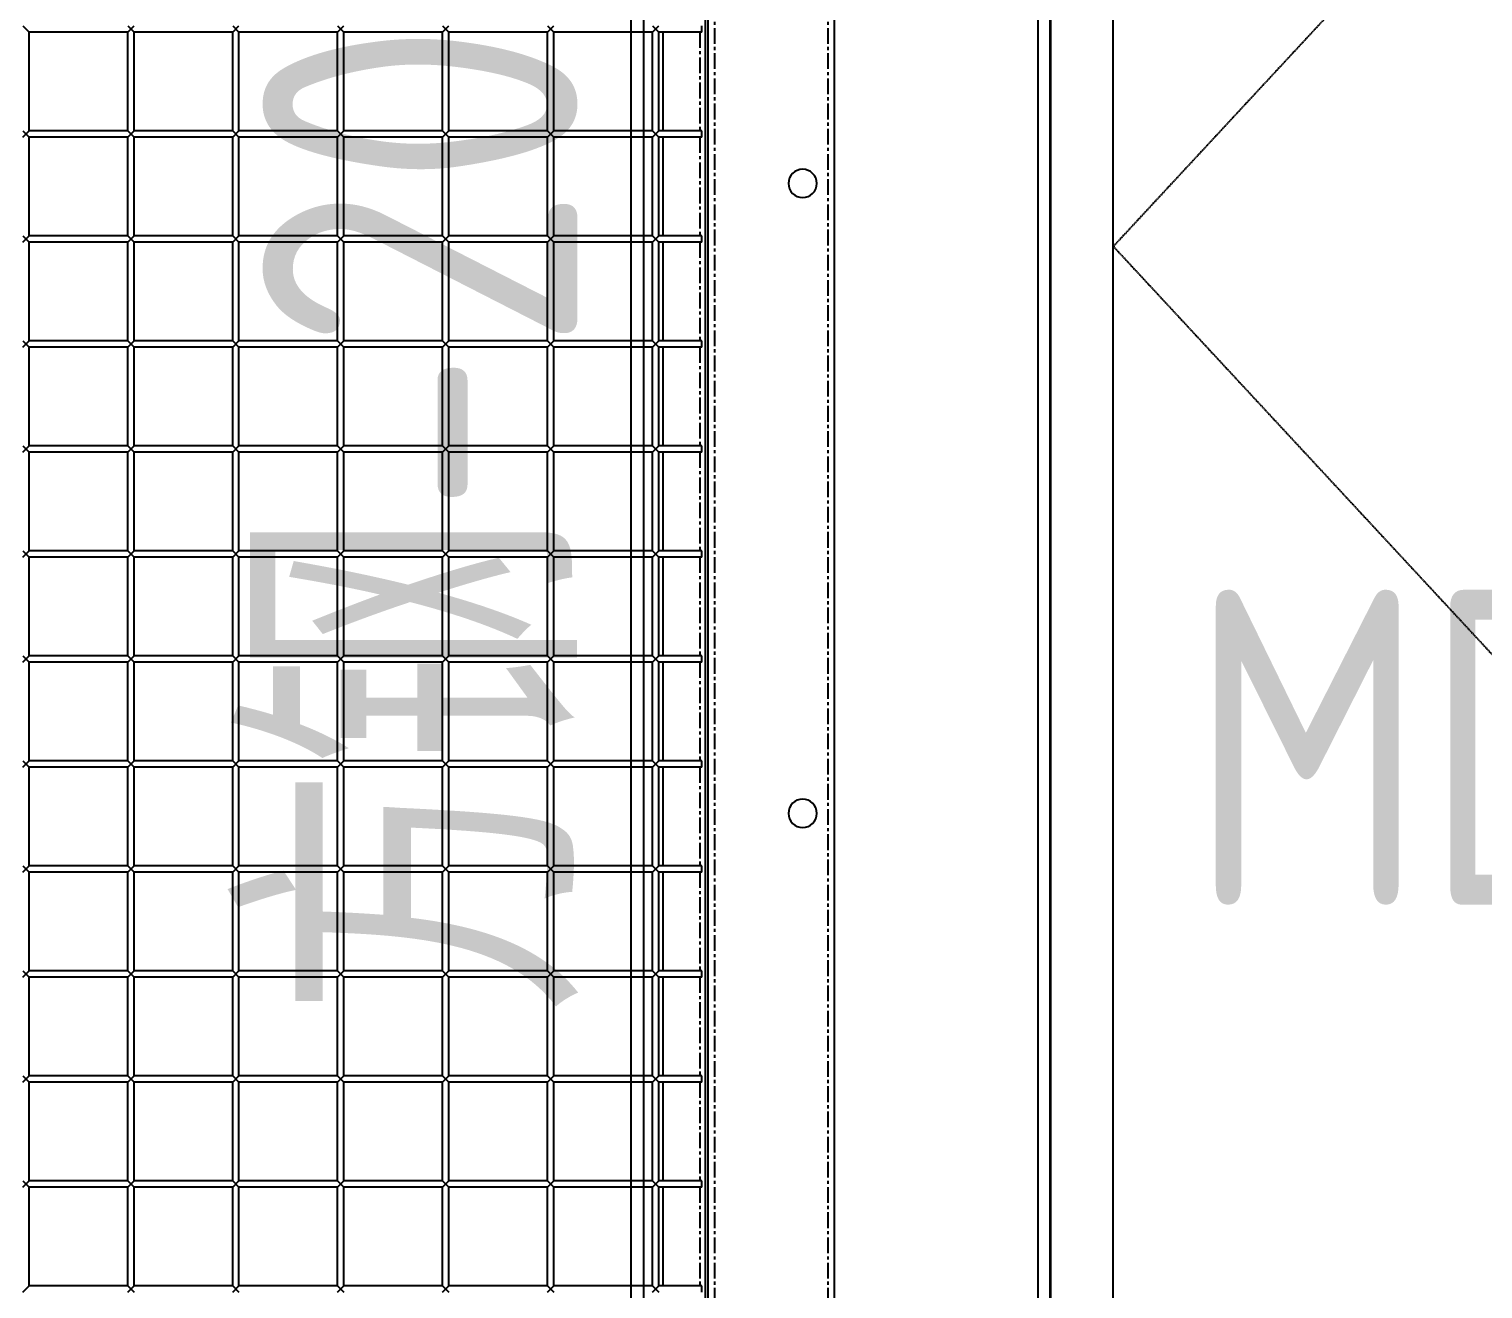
# Model space of a CAD drawing. Header units: millimetres. Extents: x -198529 to 244266, y -64 to 158464.
# Drawn here: x -163282 to -162590, y 107524 to 108124 of the extents above; entities that cross this region are included whole.
import ezdxf

# ---------------------------------------------------------------- set-up
doc = ezdxf.new("R2010")
doc.units = ezdxf.units.MM
for name, pattern in [('CENTER', [12, 7.5, -1.5, 1.5, -1.5]), ('HIDDEN2', [4.7625, 3.175, -1.5875]), ('X-AST-SEC-03-00-KCEIL-002-PH2$0$HIDDEN', [0.375, 0.25, -0.125])]:
    doc.linetypes.add(name, pattern=pattern)
for name, color, linetype in [('0-DCC', 30, 'Continuous'), ('0-DCC-STRUC-T', 4, 'Continuous'), ('K-CEIL-DCC-RACK', 10, 'Continuous'), ('K-CEIL-DIV-DOOR_Phase 2', 10, 'Continuous')]:
    doc.layers.add(name, color=color, linetype=linetype)
doc.styles.add('EDRI-COM', font='tssdeng.shx', dxfattribs={"width": 0.8, "bigfont": 'hztxt.shx'})

# ---------------------------------------------------------------- blocks, each defined once
blk = doc.blocks.new('DCC2850x1800(右)')
at = {"color": 0, "linetype": 'Continuous'}
for p, q in [((62906, -72678.48), (62906, -74478.48)), ((62966, -74478.48), (62966, -72678.48)), ((62967.5, -72730.88), (62967.5, -74426.08)), ((62969, -73256.48), (62969, -73253.48)), ((62992.5, -73256.48), (62989.5, -73253.48)), ((62992.5, -73253.48), (62989.5, -73256.48)), ((63042.5, -73256.48), (63039.5, -73253.48)), ((63042.5, -73253.48), (63039.5, -73256.48)), ((63092.5, -73256.48), (63089.5, -73253.48)), ((63092.5, -73253.48), (63089.5, -73256.48)), ((63142.5, -73256.48), (63139.5, -73253.48)), ((63142.5, -73253.48), (63139.5, -73256.48)), ((63192.5, -73256.48), (63189.5, -73253.48)), ((63192.5, -73253.48), (63189.5, -73256.48)), ((63242.5, -73256.48), (63239.5, -73253.48)), ((63242.5, -73253.48), (63239.5, -73256.48)), ((63292.5, -73253.48), (63289.5, -73256.48)), ((62969, -73256.48), (62989.5, -73256.48)), ((62987.5, -73303.48), (62987.5, -73256.48)), ((62989.5, -73303.48), (62989.5, -73256.48)), ((62992.5, -73303.48), (62992.5, -73256.48)), ((62992.5, -73256.48), (63039.5, -73256.48)), ((63039.5, -73303.48), (63039.5, -73256.48)), ((63042.5, -73256.48), (63089.5, -73256.48)), ((63042.5, -73303.48), (63042.5, -73256.48)), ((63089.5, -73303.48), (63089.5, -73256.48)), ((63092.5, -73256.48), (63139.5, -73256.48)), ((63092.5, -73303.48), (63092.5, -73256.48)), ((63139.5, -73303.48), (63139.5, -73256.48)), ((63142.5, -73256.48), (63189.5, -73256.48)), ((63142.5, -73303.48), (63142.5, -73256.48)), ((63189.5, -73303.48), (63189.5, -73256.48)), ((63192.5, -73256.48), (63239.5, -73256.48)), ((63192.5, -73303.48), (63192.5, -73256.48)), ((63239.5, -73303.48), (63239.5, -73256.48)), ((63242.5, -73256.48), (63289.5, -73256.48)), ((63242.5, -73303.48), (63242.5, -73256.48)), ((63289.5, -73303.48), (63289.5, -73256.48)), ((62969, -73303.48), (62989.5, -73303.48)), ((62969, -73306.48), (62969, -73303.48)), ((62969, -73306.48), (62989.5, -73306.48)), ((62987.5, -73353.48), (62987.5, -73306.48)), ((62992.5, -73306.48), (62989.5, -73303.48)), ((62992.5, -73303.48), (62989.5, -73306.48)), ((62989.5, -73353.48), (62989.5, -73306.48)), ((62992.5, -73303.48), (63039.5, -73303.48)), ((62992.5, -73353.48), (62992.5, -73306.48)), ((62992.5, -73306.48), (63039.5, -73306.48)), ((63042.5, -73306.48), (63039.5, -73303.48)), ((63042.5, -73303.48), (63039.5, -73306.48)), ((63039.5, -73353.48), (63039.5, -73306.48)), ((63042.5, -73303.48), (63089.5, -73303.48)), ((63042.5, -73306.48), (63089.5, -73306.48)), ((63042.5, -73353.48), (63042.5, -73306.48)), ((63092.5, -73306.48), (63089.5, -73303.48)), ((63092.5, -73303.48), (63089.5, -73306.48)), ((63089.5, -73353.48), (63089.5, -73306.48)), ((63092.5, -73303.48), (63139.5, -73303.48)), ((63092.5, -73306.48), (63139.5, -73306.48)), ((63092.5, -73353.48), (63092.5, -73306.48)), ((63142.5, -73306.48), (63139.5, -73303.48)), ((63142.5, -73303.48), (63139.5, -73306.48)), ((63139.5, -73353.48), (63139.5, -73306.48)), ((63142.5, -73303.48), (63189.5, -73303.48)), ((63142.5, -73306.48), (63189.5, -73306.48)), ((63142.5, -73353.48), (63142.5, -73306.48)), ((63192.5, -73306.48), (63189.5, -73303.48)), ((63192.5, -73303.48), (63189.5, -73306.48)), ((63189.5, -73353.48), (63189.5, -73306.48)), ((63192.5, -73303.48), (63239.5, -73303.48)), ((63192.5, -73306.48), (63239.5, -73306.48)), ((63192.5, -73353.48), (63192.5, -73306.48)), ((63242.5, -73306.48), (63239.5, -73303.48)), ((63242.5, -73303.48), (63239.5, -73306.48)), ((63239.5, -73353.48), (63239.5, -73306.48)), ((63242.5, -73303.48), (63289.5, -73303.48)), ((63242.5, -73306.48), (63289.5, -73306.48)), ((63242.5, -73353.48), (63242.5, -73306.48)), ((63292.5, -73306.48), (63289.5, -73303.48)), ((63292.5, -73303.48), (63289.5, -73306.48)), ((63289.5, -73353.48), (63289.5, -73306.48)), ((62969, -73353.48), (62989.5, -73353.48)), ((62969, -73356.48), (62969, -73353.48)), ((62969, -73356.48), (62989.5, -73356.48)), ((62987.5, -73403.48), (62987.5, -73356.48)), ((62992.5, -73356.48), (62989.5, -73353.48)), ((62992.5, -73353.48), (62989.5, -73356.48)), ((62989.5, -73403.48), (62989.5, -73356.48)), ((62992.5, -73353.48), (63039.5, -73353.48)), ((62992.5, -73403.48), (62992.5, -73356.48)), ((62992.5, -73356.48), (63039.5, -73356.48)), ((63042.5, -73356.48), (63039.5, -73353.48)), ((63042.5, -73353.48), (63039.5, -73356.48)), ((63039.5, -73403.48), (63039.5, -73356.48)), ((63042.5, -73353.48), (63089.5, -73353.48)), ((63042.5, -73356.48), (63089.5, -73356.48)), ((63042.5, -73403.48), (63042.5, -73356.48)), ((63092.5, -73356.48), (63089.5, -73353.48)), ((63092.5, -73353.48), (63089.5, -73356.48)), ((63089.5, -73403.48), (63089.5, -73356.48)), ((63092.5, -73353.48), (63139.5, -73353.48)), ((63092.5, -73356.48), (63139.5, -73356.48)), ((63092.5, -73403.48), (63092.5, -73356.48)), ((63142.5, -73356.48), (63139.5, -73353.48)), ((63142.5, -73353.48), (63139.5, -73356.48)), ((63139.5, -73403.48), (63139.5, -73356.48)), ((63142.5, -73353.48), (63189.5, -73353.48)), ((63142.5, -73356.48), (63189.5, -73356.48)), ((63142.5, -73403.48), (63142.5, -73356.48)), ((63192.5, -73353.48), (63189.5, -73356.48)), ((63192.5, -73356.48), (63189.5, -73353.48)), ((63189.5, -73403.48), (63189.5, -73356.48)), ((63192.5, -73353.48), (63239.5, -73353.48)), ((63192.5, -73356.48), (63239.5, -73356.48)), ((63192.5, -73403.48), (63192.5, -73356.48)), ((63242.5, -73356.48), (63239.5, -73353.48)), ((63242.5, -73353.48), (63239.5, -73356.48)), ((63239.5, -73403.48), (63239.5, -73356.48)), ((63242.5, -73353.48), (63289.5, -73353.48)), ((63242.5, -73356.48), (63289.5, -73356.48)), ((63242.5, -73403.48), (63242.5, -73356.48)), ((63292.5, -73356.48), (63289.5, -73353.48)), ((63292.5, -73353.48), (63289.5, -73356.48)), ((63289.5, -73403.48), (63289.5, -73356.48)), ((62969, -73403.48), (62989.5, -73403.48)), ((62969, -73406.48), (62969, -73403.48)), ((62992.5, -73403.48), (62989.5, -73406.48)), ((62992.5, -73406.48), (62989.5, -73403.48)), ((62992.5, -73403.48), (63039.5, -73403.48)), ((63042.5, -73403.48), (63039.5, -73406.48)), ((63042.5, -73406.48), (63039.5, -73403.48)), ((63042.5, -73403.48), (63089.5, -73403.48)), ((63092.5, -73406.48), (63089.5, -73403.48)), ((63092.5, -73403.48), (63089.5, -73406.48)), ((63092.5, -73403.48), (63139.5, -73403.48)), ((63142.5, -73403.48), (63139.5, -73406.48)), ((63142.5, -73406.48), (63139.5, -73403.48)), ((63142.5, -73403.48), (63189.5, -73403.48)), ((63192.5, -73403.48), (63189.5, -73406.48)), ((63192.5, -73406.48), (63189.5, -73403.48)), ((63192.5, -73403.48), (63239.5, -73403.48)), ((63242.5, -73403.48), (63239.5, -73406.48)), ((63242.5, -73406.48), (63239.5, -73403.48)), ((63242.5, -73403.48), (63289.5, -73403.48)), ((63292.5, -73406.48), (63289.5, -73403.48)), ((63292.5, -73403.48), (63289.5, -73406.48)), ((62969, -73406.48), (62989.5, -73406.48)), ((62987.5, -73453.48), (62987.5, -73406.48)), ((62989.5, -73453.48), (62989.5, -73406.48)), ((62992.5, -73453.48), (62992.5, -73406.48)), ((62992.5, -73406.48), (63039.5, -73406.48)), ((63039.5, -73453.48), (63039.5, -73406.48)), ((63042.5, -73406.48), (63089.5, -73406.48)), ((63042.5, -73453.48), (63042.5, -73406.48)), ((63089.5, -73453.48), (63089.5, -73406.48)), ((63092.5, -73406.48), (63139.5, -73406.48)), ((63092.5, -73453.48), (63092.5, -73406.48)), ((63139.5, -73453.48), (63139.5, -73406.48)), ((63142.5, -73406.48), (63189.5, -73406.48)), ((63142.5, -73453.48), (63142.5, -73406.48)), ((63189.5, -73453.48), (63189.5, -73406.48)), ((63192.5, -73406.48), (63239.5, -73406.48)), ((63192.5, -73453.48), (63192.5, -73406.48)), ((63239.5, -73453.48), (63239.5, -73406.48)), ((63242.5, -73406.48), (63289.5, -73406.48)), ((63242.5, -73453.48), (63242.5, -73406.48)), ((63289.5, -73453.48), (63289.5, -73406.48)), ((62969, -73453.48), (62989.5, -73453.48)), ((62969, -73456.48), (62969, -73453.48)), ((62992.5, -73453.48), (62989.5, -73456.48)), ((62992.5, -73456.48), (62989.5, -73453.48)), ((62992.5, -73453.48), (63039.5, -73453.48)), ((63042.5, -73453.48), (63039.5, -73456.48)), ((63042.5, -73456.48), (63039.5, -73453.48)), ((63042.5, -73453.48), (63089.5, -73453.48)), ((63092.5, -73453.48), (63089.5, -73456.48)), ((63092.5, -73456.48), (63089.5, -73453.48)), ((63092.5, -73453.48), (63139.5, -73453.48)), ((63142.5, -73453.48), (63139.5, -73456.48)), ((63142.5, -73456.48), (63139.5, -73453.48)), ((63142.5, -73453.48), (63189.5, -73453.48)), ((63192.5, -73453.48), (63189.5, -73456.48)), ((63192.5, -73456.48), (63189.5, -73453.48)), ((63192.5, -73453.48), (63239.5, -73453.48)), ((63242.5, -73453.48), (63239.5, -73456.48)), ((63242.5, -73456.48), (63239.5, -73453.48)), ((63242.5, -73453.48), (63289.5, -73453.48)), ((63292.5, -73453.48), (63289.5, -73456.48)), ((63292.5, -73456.48), (63289.5, -73453.48)), ((62969, -73456.48), (62989.5, -73456.48)), ((62987.5, -73503.48), (62987.5, -73456.48)), ((62989.5, -73503.48), (62989.5, -73456.48)), ((62992.5, -73503.48), (62992.5, -73456.48)), ((62992.5, -73456.48), (63039.5, -73456.48)), ((63039.5, -73503.48), (63039.5, -73456.48)), ((63042.5, -73456.48), (63089.5, -73456.48)), ((63042.5, -73503.48), (63042.5, -73456.48)), ((63089.5, -73503.48), (63089.5, -73456.48)), ((63092.5, -73456.48), (63139.5, -73456.48)), ((63092.5, -73503.48), (63092.5, -73456.48)), ((63139.5, -73503.48), (63139.5, -73456.48)), ((63142.5, -73456.48), (63189.5, -73456.48)), ((63142.5, -73503.48), (63142.5, -73456.48)), ((63189.5, -73503.48), (63189.5, -73456.48)), ((63192.5, -73456.48), (63239.5, -73456.48)), ((63192.5, -73503.48), (63192.5, -73456.48)), ((63239.5, -73503.48), (63239.5, -73456.48)), ((63242.5, -73456.48), (63289.5, -73456.48)), ((63242.5, -73503.48), (63242.5, -73456.48)), ((63289.5, -73503.48), (63289.5, -73456.48)), ((62969, -73503.48), (62989.5, -73503.48)), ((62969, -73506.48), (62969, -73503.48)), ((62969, -73506.48), (62989.5, -73506.48)), ((62987.5, -73553.48), (62987.5, -73506.48)), ((62992.5, -73503.48), (62989.5, -73506.48)), ((62992.5, -73506.48), (62989.5, -73503.48)), ((62989.5, -73553.48), (62989.5, -73506.48)), ((62992.5, -73503.48), (63039.5, -73503.48)), ((62992.5, -73553.48), (62992.5, -73506.48)), ((62992.5, -73506.48), (63039.5, -73506.48)), ((63042.5, -73503.48), (63039.5, -73506.48)), ((63042.5, -73506.48), (63039.5, -73503.48)), ((63039.5, -73553.48), (63039.5, -73506.48)), ((63042.5, -73503.48), (63089.5, -73503.48)), ((63042.5, -73506.48), (63089.5, -73506.48)), ((63042.5, -73553.48), (63042.5, -73506.48)), ((63092.5, -73503.48), (63089.5, -73506.48)), ((63092.5, -73506.48), (63089.5, -73503.48)), ((63089.5, -73553.48), (63089.5, -73506.48)), ((63092.5, -73503.48), (63139.5, -73503.48)), ((63092.5, -73506.48), (63139.5, -73506.48)), ((63092.5, -73553.48), (63092.5, -73506.48)), ((63142.5, -73503.48), (63139.5, -73506.48)), ((63142.5, -73506.48), (63139.5, -73503.48)), ((63139.5, -73553.48), (63139.5, -73506.48)), ((63142.5, -73503.48), (63189.5, -73503.48)), ((63142.5, -73506.48), (63189.5, -73506.48)), ((63142.5, -73553.48), (63142.5, -73506.48)), ((63192.5, -73503.48), (63189.5, -73506.48)), ((63192.5, -73506.48), (63189.5, -73503.48)), ((63189.5, -73553.48), (63189.5, -73506.48)), ((63192.5, -73503.48), (63239.5, -73503.48)), ((63192.5, -73506.48), (63239.5, -73506.48)), ((63192.5, -73553.48), (63192.5, -73506.48)), ((63242.5, -73503.48), (63239.5, -73506.48)), ((63242.5, -73506.48), (63239.5, -73503.48)), ((63239.5, -73553.48), (63239.5, -73506.48)), ((63242.5, -73503.48), (63289.5, -73503.48)), ((63242.5, -73506.48), (63289.5, -73506.48)), ((63242.5, -73553.48), (63242.5, -73506.48)), ((63292.5, -73503.48), (63289.5, -73506.48)), ((63292.5, -73506.48), (63289.5, -73503.48)), ((63289.5, -73553.48), (63289.5, -73506.48)), ((62969, -73553.48), (62989.5, -73553.48)), ((62969, -73556.48), (62969, -73553.48)), ((62969, -73556.48), (62989.5, -73556.48)), ((62987.5, -73603.48), (62987.5, -73556.48)), ((62992.5, -73553.48), (62989.5, -73556.48)), ((62992.5, -73556.48), (62989.5, -73553.48)), ((62989.5, -73603.48), (62989.5, -73556.48)), ((62992.5, -73553.48), (63039.5, -73553.48)), ((62992.5, -73603.48), (62992.5, -73556.48)), ((62992.5, -73556.48), (63039.5, -73556.48)), ((63042.5, -73553.48), (63039.5, -73556.48)), ((63042.5, -73556.48), (63039.5, -73553.48)), ((63039.5, -73603.48), (63039.5, -73556.48)), ((63042.5, -73553.48), (63089.5, -73553.48)), ((63042.5, -73556.48), (63089.5, -73556.48)), ((63042.5, -73603.48), (63042.5, -73556.48)), ((63092.5, -73553.48), (63089.5, -73556.48)), ((63092.5, -73556.48), (63089.5, -73553.48)), ((63089.5, -73603.48), (63089.5, -73556.48)), ((63092.5, -73553.48), (63139.5, -73553.48)), ((63092.5, -73556.48), (63139.5, -73556.48)), ((63092.5, -73603.48), (63092.5, -73556.48)), ((63142.5, -73553.48), (63139.5, -73556.48)), ((63142.5, -73556.48), (63139.5, -73553.48)), ((63139.5, -73603.48), (63139.5, -73556.48)), ((63142.5, -73553.48), (63189.5, -73553.48)), ((63142.5, -73556.48), (63189.5, -73556.48)), ((63142.5, -73603.48), (63142.5, -73556.48)), ((63192.5, -73553.48), (63189.5, -73556.48)), ((63192.5, -73556.48), (63189.5, -73553.48)), ((63189.5, -73603.48), (63189.5, -73556.48)), ((63192.5, -73553.48), (63239.5, -73553.48)), ((63192.5, -73556.48), (63239.5, -73556.48)), ((63192.5, -73603.48), (63192.5, -73556.48)), ((63242.5, -73553.48), (63239.5, -73556.48)), ((63242.5, -73556.48), (63239.5, -73553.48)), ((63239.5, -73603.48), (63239.5, -73556.48)), ((63242.5, -73553.48), (63289.5, -73553.48)), ((63242.5, -73556.48), (63289.5, -73556.48)), ((63242.5, -73603.48), (63242.5, -73556.48)), ((63292.5, -73553.48), (63289.5, -73556.48)), ((63292.5, -73556.48), (63289.5, -73553.48)), ((63289.5, -73603.48), (63289.5, -73556.48)), ((62969, -73603.48), (62989.5, -73603.48)), ((62969, -73606.48), (62969, -73603.48)), ((62969, -73606.48), (62989.5, -73606.48)), ((62987.5, -73653.48), (62987.5, -73606.48)), ((62992.5, -73603.48), (62989.5, -73606.48)), ((62992.5, -73606.48), (62989.5, -73603.48)), ((62989.5, -73653.48), (62989.5, -73606.48)), ((62992.5, -73603.48), (63039.5, -73603.48)), ((62992.5, -73653.48), (62992.5, -73606.48)), ((62992.5, -73606.48), (63039.5, -73606.48)), ((63042.5, -73603.48), (63039.5, -73606.48)), ((63042.5, -73606.48), (63039.5, -73603.48)), ((63039.5, -73653.48), (63039.5, -73606.48)), ((63042.5, -73603.48), (63089.5, -73603.48)), ((63042.5, -73606.48), (63089.5, -73606.48)), ((63042.5, -73653.48), (63042.5, -73606.48)), ((63092.5, -73603.48), (63089.5, -73606.48)), ((63092.5, -73606.48), (63089.5, -73603.48)), ((63089.5, -73653.48), (63089.5, -73606.48)), ((63092.5, -73603.48), (63139.5, -73603.48)), ((63092.5, -73606.48), (63139.5, -73606.48)), ((63092.5, -73653.48), (63092.5, -73606.48)), ((63142.5, -73603.48), (63139.5, -73606.48)), ((63142.5, -73606.48), (63139.5, -73603.48)), ((63139.5, -73653.48), (63139.5, -73606.48)), ((63142.5, -73603.48), (63189.5, -73603.48)), ((63142.5, -73606.48), (63189.5, -73606.48)), ((63142.5, -73653.48), (63142.5, -73606.48)), ((63192.5, -73603.48), (63189.5, -73606.48)), ((63192.5, -73606.48), (63189.5, -73603.48)), ((63189.5, -73653.48), (63189.5, -73606.48)), ((63192.5, -73603.48), (63239.5, -73603.48)), ((63192.5, -73606.48), (63239.5, -73606.48)), ((63192.5, -73653.48), (63192.5, -73606.48)), ((63242.5, -73603.48), (63239.5, -73606.48)), ((63242.5, -73606.48), (63239.5, -73603.48)), ((63239.5, -73653.48), (63239.5, -73606.48)), ((63242.5, -73603.48), (63289.5, -73603.48)), ((63242.5, -73606.48), (63289.5, -73606.48)), ((63242.5, -73653.48), (63242.5, -73606.48)), ((63292.5, -73603.48), (63289.5, -73606.48)), ((63292.5, -73606.48), (63289.5, -73603.48)), ((63289.5, -73653.48), (63289.5, -73606.48)), ((62969, -73653.48), (62989.5, -73653.48)), ((62969, -73656.48), (62969, -73653.48)), ((62992.5, -73653.48), (62989.5, -73656.48)), ((62992.5, -73656.48), (62989.5, -73653.48)), ((62992.5, -73653.48), (63039.5, -73653.48)), ((63042.5, -73653.48), (63039.5, -73656.48)), ((63042.5, -73656.48), (63039.5, -73653.48)), ((63042.5, -73653.48), (63089.5, -73653.48)), ((63092.5, -73653.48), (63089.5, -73656.48)), ((63092.5, -73656.48), (63089.5, -73653.48)), ((63092.5, -73653.48), (63139.5, -73653.48)), ((63142.5, -73653.48), (63139.5, -73656.48)), ((63142.5, -73656.48), (63139.5, -73653.48)), ((63142.5, -73653.48), (63189.5, -73653.48)), ((63192.5, -73653.48), (63189.5, -73656.48)), ((63192.5, -73656.48), (63189.5, -73653.48)), ((63192.5, -73653.48), (63239.5, -73653.48)), ((63242.5, -73653.48), (63239.5, -73656.48)), ((63242.5, -73656.48), (63239.5, -73653.48)), ((63242.5, -73653.48), (63289.5, -73653.48)), ((63292.5, -73653.48), (63289.5, -73656.48)), ((63292.5, -73656.48), (63289.5, -73653.48)), ((62969, -73656.48), (62989.5, -73656.48)), ((62987.5, -73703.48), (62987.5, -73656.48)), ((62989.5, -73703.48), (62989.5, -73656.48)), ((62992.5, -73703.48), (62992.5, -73656.48)), ((62992.5, -73656.48), (63039.5, -73656.48)), ((63039.5, -73703.48), (63039.5, -73656.48)), ((63042.5, -73656.48), (63089.5, -73656.48)), ((63042.5, -73703.48), (63042.5, -73656.48)), ((63089.5, -73703.48), (63089.5, -73656.48)), ((63092.5, -73656.48), (63139.5, -73656.48)), ((63092.5, -73703.48), (63092.5, -73656.48)), ((63139.5, -73703.48), (63139.5, -73656.48)), ((63142.5, -73656.48), (63189.5, -73656.48)), ((63142.5, -73703.48), (63142.5, -73656.48)), ((63189.5, -73703.48), (63189.5, -73656.48)), ((63192.5, -73656.48), (63239.5, -73656.48)), ((63192.5, -73703.48), (63192.5, -73656.48)), ((63239.5, -73703.48), (63239.5, -73656.48)), ((63242.5, -73656.48), (63289.5, -73656.48)), ((63242.5, -73703.48), (63242.5, -73656.48)), ((63289.5, -73703.48), (63289.5, -73656.48)), ((62969, -73703.48), (62989.5, -73703.48)), ((62969, -73706.48), (62969, -73703.48)), ((62992.5, -73703.48), (62989.5, -73706.48)), ((62992.5, -73706.48), (62989.5, -73703.48)), ((62992.5, -73703.48), (63039.5, -73703.48)), ((63042.5, -73703.48), (63039.5, -73706.48)), ((63042.5, -73706.48), (63039.5, -73703.48)), ((63042.5, -73703.48), (63089.5, -73703.48)), ((63092.5, -73703.48), (63089.5, -73706.48)), ((63092.5, -73706.48), (63089.5, -73703.48)), ((63092.5, -73703.48), (63139.5, -73703.48)), ((63142.5, -73703.48), (63139.5, -73706.48)), ((63142.5, -73706.48), (63139.5, -73703.48)), ((63142.5, -73703.48), (63189.5, -73703.48)), ((63192.5, -73703.48), (63189.5, -73706.48)), ((63192.5, -73706.48), (63189.5, -73703.48)), ((63192.5, -73703.48), (63239.5, -73703.48)), ((63242.5, -73703.48), (63239.5, -73706.48)), ((63242.5, -73706.48), (63239.5, -73703.48)), ((63242.5, -73703.48), (63289.5, -73703.48)), ((63292.5, -73703.48), (63289.5, -73706.48)), ((63292.5, -73706.48), (63289.5, -73703.48)), ((62969, -73706.48), (62989.5, -73706.48)), ((62987.5, -73753.48), (62987.5, -73706.48)), ((62989.5, -73753.48), (62989.5, -73706.48)), ((62992.5, -73753.48), (62992.5, -73706.48)), ((62992.5, -73706.48), (63039.5, -73706.48)), ((63039.5, -73753.48), (63039.5, -73706.48)), ((63042.5, -73706.48), (63089.5, -73706.48)), ((63042.5, -73753.48), (63042.5, -73706.48)), ((63089.5, -73753.48), (63089.5, -73706.48)), ((63092.5, -73706.48), (63139.5, -73706.48)), ((63092.5, -73753.48), (63092.5, -73706.48)), ((63139.5, -73753.48), (63139.5, -73706.48)), ((63142.5, -73706.48), (63189.5, -73706.48)), ((63142.5, -73753.48), (63142.5, -73706.48)), ((63189.5, -73753.48), (63189.5, -73706.48)), ((63192.5, -73706.48), (63239.5, -73706.48)), ((63192.5, -73753.48), (63192.5, -73706.48)), ((63239.5, -73753.48), (63239.5, -73706.48)), ((63242.5, -73706.48), (63289.5, -73706.48)), ((63242.5, -73753.48), (63242.5, -73706.48)), ((63289.5, -73753.48), (63289.5, -73706.48)), ((62969, -73753.48), (62989.5, -73753.48)), ((62969, -73756.48), (62969, -73753.48)), ((62969, -73756.48), (62989.5, -73756.48)), ((62987.5, -73803.48), (62987.5, -73756.48)), ((62992.5, -73753.48), (62989.5, -73756.48)), ((62992.5, -73756.48), (62989.5, -73753.48)), ((62989.5, -73803.48), (62989.5, -73756.48)), ((62992.5, -73753.48), (63039.5, -73753.48)), ((62992.5, -73803.48), (62992.5, -73756.48)), ((62992.5, -73756.48), (63039.5, -73756.48)), ((63042.5, -73753.48), (63039.5, -73756.48)), ((63042.5, -73756.48), (63039.5, -73753.48)), ((63039.5, -73803.48), (63039.5, -73756.48)), ((63042.5, -73753.48), (63089.5, -73753.48)), ((63042.5, -73756.48), (63089.5, -73756.48)), ((63042.5, -73803.48), (63042.5, -73756.48)), ((63092.5, -73753.48), (63089.5, -73756.48)), ((63092.5, -73756.48), (63089.5, -73753.48)), ((63089.5, -73803.48), (63089.5, -73756.48)), ((63092.5, -73753.48), (63139.5, -73753.48)), ((63092.5, -73756.48), (63139.5, -73756.48)), ((63092.5, -73803.48), (63092.5, -73756.48)), ((63142.5, -73753.48), (63139.5, -73756.48)), ((63142.5, -73756.48), (63139.5, -73753.48)), ((63139.5, -73803.48), (63139.5, -73756.48)), ((63142.5, -73753.48), (63189.5, -73753.48)), ((63142.5, -73756.48), (63189.5, -73756.48)), ((63142.5, -73803.48), (63142.5, -73756.48)), ((63192.5, -73753.48), (63189.5, -73756.48)), ((63192.5, -73756.48), (63189.5, -73753.48)), ((63189.5, -73803.48), (63189.5, -73756.48)), ((63192.5, -73753.48), (63239.5, -73753.48)), ((63192.5, -73756.48), (63239.5, -73756.48)), ((63192.5, -73803.48), (63192.5, -73756.48)), ((63242.5, -73753.48), (63239.5, -73756.48)), ((63242.5, -73756.48), (63239.5, -73753.48)), ((63239.5, -73803.48), (63239.5, -73756.48)), ((63242.5, -73753.48), (63289.5, -73753.48)), ((63242.5, -73756.48), (63289.5, -73756.48)), ((63242.5, -73803.48), (63242.5, -73756.48)), ((63292.5, -73753.48), (63289.5, -73756.48)), ((63292.5, -73756.48), (63289.5, -73753.48)), ((63289.5, -73803.48), (63289.5, -73756.48)), ((62969, -73803.48), (62989.5, -73803.48)), ((62969, -73806.48), (62969, -73803.48)), ((62969, -73806.48), (62989.5, -73806.48)), ((62987.5, -73853.48), (62987.5, -73806.48)), ((62992.5, -73803.48), (62989.5, -73806.48)), ((62992.5, -73806.48), (62989.5, -73803.48)), ((62989.5, -73853.48), (62989.5, -73806.48)), ((62992.5, -73803.48), (63039.5, -73803.48)), ((62992.5, -73853.48), (62992.5, -73806.48)), ((62992.5, -73806.48), (63039.5, -73806.48)), ((63042.5, -73803.48), (63039.5, -73806.48)), ((63042.5, -73806.48), (63039.5, -73803.48)), ((63039.5, -73853.48), (63039.5, -73806.48)), ((63042.5, -73803.48), (63089.5, -73803.48)), ((63042.5, -73806.48), (63089.5, -73806.48)), ((63042.5, -73853.48), (63042.5, -73806.48)), ((63092.5, -73803.48), (63089.5, -73806.48)), ((63092.5, -73806.48), (63089.5, -73803.48)), ((63089.5, -73853.48), (63089.5, -73806.48)), ((63092.5, -73803.48), (63139.5, -73803.48)), ((63092.5, -73806.48), (63139.5, -73806.48)), ((63092.5, -73853.48), (63092.5, -73806.48)), ((63142.5, -73803.48), (63139.5, -73806.48)), ((63142.5, -73806.48), (63139.5, -73803.48)), ((63139.5, -73853.48), (63139.5, -73806.48)), ((63142.5, -73803.48), (63189.5, -73803.48)), ((63142.5, -73806.48), (63189.5, -73806.48)), ((63142.5, -73853.48), (63142.5, -73806.48)), ((63192.5, -73803.48), (63189.5, -73806.48)), ((63192.5, -73806.48), (63189.5, -73803.48)), ((63189.5, -73853.48), (63189.5, -73806.48)), ((63192.5, -73803.48), (63239.5, -73803.48)), ((63192.5, -73806.48), (63239.5, -73806.48)), ((63192.5, -73853.48), (63192.5, -73806.48)), ((63242.5, -73803.48), (63239.5, -73806.48)), ((63242.5, -73806.48), (63239.5, -73803.48)), ((63239.5, -73853.48), (63239.5, -73806.48)), ((63242.5, -73803.48), (63289.5, -73803.48)), ((63242.5, -73806.48), (63289.5, -73806.48)), ((63242.5, -73853.48), (63242.5, -73806.48)), ((63292.5, -73803.48), (63289.5, -73806.48)), ((63292.5, -73806.48), (63289.5, -73803.48)), ((63289.5, -73853.48), (63289.5, -73806.48)), ((62969, -73853.48), (62989.5, -73853.48)), ((62969, -73856.48), (62969, -73853.48)), ((62992.5, -73853.48), (62989.5, -73856.48)), ((62992.5, -73856.48), (62989.5, -73853.48)), ((62992.5, -73853.48), (63039.5, -73853.48)), ((63042.5, -73853.48), (63039.5, -73856.48)), ((63042.5, -73856.48), (63039.5, -73853.48)), ((63042.5, -73853.48), (63089.5, -73853.48)), ((63092.5, -73853.48), (63089.5, -73856.48)), ((63092.5, -73856.48), (63089.5, -73853.48)), ((63092.5, -73853.48), (63139.5, -73853.48)), ((63142.5, -73853.48), (63139.5, -73856.48)), ((63142.5, -73856.48), (63139.5, -73853.48)), ((63142.5, -73853.48), (63189.5, -73853.48)), ((63192.5, -73853.48), (63189.5, -73856.48)), ((63192.5, -73856.48), (63189.5, -73853.48)), ((63192.5, -73853.48), (63239.5, -73853.48)), ((63242.5, -73853.48), (63239.5, -73856.48)), ((63242.5, -73856.48), (63239.5, -73853.48)), ((63242.5, -73853.48), (63289.5, -73853.48)), ((63292.5, -73856.48), (63289.5, -73853.48))]:
    blk.add_line(p, q, dxfattribs=at)
at = {"color": 0, "linetype": 'CENTER'}
for p, q in [((62909, -72678.48), (62909, -74478.48)), ((62963, -72678.48), (62963, -74478.48)), ((62970, -73256.48), (62970, -73303.48)), ((62970, -73306.48), (62970, -73353.48)), ((62970, -73356.48), (62970, -73403.48)), ((62970, -73406.48), (62970, -73453.48)), ((62970, -73456.48), (62970, -73503.48)), ((62970, -73506.48), (62970, -73553.48)), ((62970, -73556.48), (62970, -73603.48)), ((62970, -73606.48), (62970, -73653.48)), ((62970, -73656.48), (62970, -73703.48)), ((62970, -73706.48), (62970, -73753.48)), ((62970, -73756.48), (62970, -73803.48)), ((62970, -73806.48), (62970, -73853.48))]:
    blk.add_line(p, q, dxfattribs=at)
at = {"color": 0, "linetype": 'Continuous'}
for centre in [(62921, -73328.48), (62921, -73628.48)]:
    blk.add_circle(centre, 6.75, dxfattribs=at)
blk = doc.blocks.new('DIV-DOOR-1000Wx2200H')
at = {"layer": 'K-CEIL-DIV-DOOR_Phase 2'}
for points in [[(-1000.07, 0.01), (-2100.07, 0), (-2100.07, 2300), (-1000.07, 2300.01)], [(-1030.07, 30.01), (-2070.07, 30), (-2070.07, 2270), (-1030.07, 2270.01)]]:
    blk.add_lwpolyline(points, close=True, dxfattribs=at)
at = {"layer": 'K-CEIL-DIV-DOOR_Phase 2', "color": 252, "linetype": 'X-AST-SEC-03-00-KCEIL-002-PH2$0$HIDDEN'}
blk.add_lwpolyline([(-1030.07, 2270.01), (-2070.07, 1150), (-1030.07, 30.01)], dxfattribs=at)
blk = doc.blocks.new('H-方柱-200x8-X11')
blk.add_lwpolyline([(-100, -1190), (100, -1190), (100, 4860.48), (-100, 4860.48)], close=True)
at = {"linetype": 'HIDDEN2', "ltscale": 0.1}
blk.add_lwpolyline([(-94, -1190), (94, -1190), (94, 4860.48), (-94, 4860.48)], close=True, dxfattribs=at)

msp = doc.modelspace()

# ---------------------------------------------------------------- block references
at = {"layer": '0-DCC', "xscale": -1}
msp.add_blockref('DCC2850x1800(右)', (-99992.77, 181378.49), dxfattribs=at)
at = {"layer": 'K-CEIL-DCC-RACK'}
msp.add_blockref('H-方柱-200x8-X11', (-162895.54, 108049.53), dxfattribs=at)
at = {"layer": 'K-CEIL-DIV-DOOR_Phase 2'}
msp.add_blockref('DIV-DOOR-1000Wx2200H', (-160695.7, 106870.01), dxfattribs=at)

# ---------------------------------------------------------------- texts
at = {"layer": '0-DCC-STRUC-T', "style": 'EDRI-COM', "width": 0.8}
msp.add_text('方钢-200x6', height=150, rotation=90, dxfattribs=at).set_placement((-163021.03, 107652.5))
msp.add_text('MD1000x2200', height=150, dxfattribs=at).set_placement((-162729.22, 107706.51))

doc.saveas('drawing.dxf')
